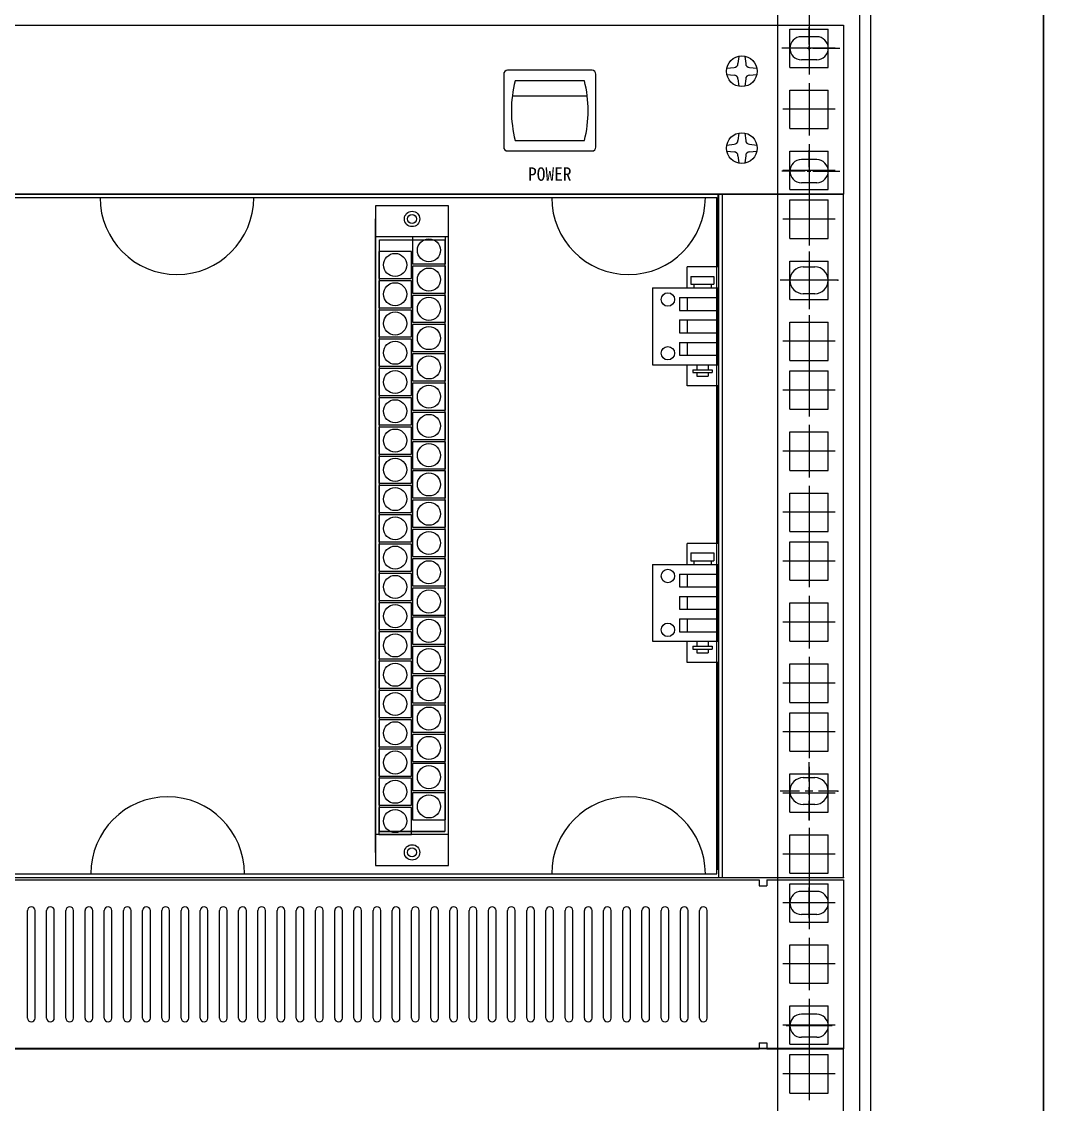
# Model space of a CAD drawing. Header units: millimetres. Extents: x 0 to 841, y 0 to 594.
# Drawn here: x 734.57 to 740.01, y 490.9 to 496.67 of the extents above; entities that cross this region are included whole.
import ezdxf
from ezdxf.enums import TextEntityAlignment as Align

# ---------------------------------------------------------------- set-up
doc = ezdxf.new("R2010")
doc.units = ezdxf.units.MM
doc.header["$LTSCALE"] = 10
doc.linetypes.add('H1', pattern=[4, 3, -1])
doc.layers.add('LINE05', color=2, linetype='Continuous')
doc.layers.add('LINE06', color=9, linetype='Continuous')
doc.styles.get("Standard").update_dxf_attribs({"font": 'GulimChe.ttf'})

msp = doc.modelspace()

# ---------------------------------------------------------------- linework, layer by layer
at = {"layer": 'LINE05'}
for p, q in [((740.0073, 529.9994), (740.0073, 486.0221)), ((740.0073, 529.9994), (740.0073, 486.0221)), ((740.0073, 486.0221), (740.0073, 529.9994)), ((739.0869, 528.5164), (739.0869, 487.5562))]:
    msp.add_line(p, q, dxfattribs=at)
at = {"layer": 'LINE06'}
for p, q in [((738.5929, 490.2869), (738.5929, 528.5164)), ((739.0306, 490.2869), (739.0306, 528.5164)), ((738.7596, 496.9283), (738.7596, 496.6484)), ((729.0642, 496.6513), (738.9437, 496.6513)), ((738.7596, 496.6685), (738.7596, 496.3886)), ((738.9437, 496.6513), (738.9437, 495.7513)), ((738.6573, 496.4263), (738.6573, 496.6309)), ((738.6573, 496.6309), (738.8619, 496.6309)), ((738.8005, 496.5899), (738.7187, 496.5899)), ((738.7596, 496.5492), (738.7595, 496.6412)), ((738.8619, 496.4263), (738.8619, 496.6309)), ((738.7392, 496.5286), (738.6142, 496.5286)), ((738.8995, 496.5286), (738.6197, 496.5286)), ((738.7494, 496.5286), (738.7698, 496.5286)), ((738.7596, 496.5184), (738.7596, 496.5388)), ((738.7801, 496.5286), (738.924, 496.5286)), ((738.3853, 496.4851), (738.3812, 496.4468)), ((738.418, 496.4851), (738.4221, 496.4468)), ((738.7596, 496.5081), (738.7596, 496.4161)), ((738.3224, 496.4222), (738.3607, 496.4263)), ((738.4426, 496.4263), (738.4809, 496.4222)), ((738.6573, 496.4263), (738.8619, 496.4263)), ((738.8005, 496.4672), (738.7187, 496.4672)), ((737.1335, 496.3905), (737.1335, 496.0019)), ((737.6039, 496.411), (737.1539, 496.411)), ((737.6244, 496.0019), (737.6244, 496.3905)), ((738.3224, 496.3895), (738.3607, 496.3854)), ((738.3812, 496.3649), (738.3853, 496.3266)), ((738.4221, 496.3649), (738.418, 496.3266)), ((738.4426, 496.3854), (738.4809, 496.3895)), ((737.563, 496.3547), (737.1948, 496.3547)), ((738.6573, 496.1011), (738.6573, 496.3056)), ((738.6573, 496.3056), (738.8619, 496.3056)), ((738.7596, 496.3433), (738.7596, 496.0634)), ((738.8619, 496.1011), (738.8619, 496.3056)), ((737.5787, 496.2729), (737.1791, 496.2729)), ((738.8995, 496.2034), (738.6197, 496.2034)), ((738.3853, 496.076), (738.3812, 496.0377)), ((738.418, 496.076), (738.4221, 496.0377)), ((738.6573, 496.1011), (738.8619, 496.1011)), ((737.1948, 496.0377), (737.563, 496.0377)), ((738.3224, 496.0131), (738.3607, 496.0172)), ((738.4426, 496.0172), (738.4809, 496.0131)), ((738.7596, 496.0181), (738.7596, 495.7382)), ((737.1539, 495.9814), (737.6039, 495.9814)), ((738.3224, 495.9804), (738.3607, 495.9763)), ((738.3812, 495.9559), (738.3853, 495.9175)), ((738.4221, 495.9559), (738.418, 495.9175)), ((738.4426, 495.9763), (738.4809, 495.9804)), ((738.6573, 495.7759), (738.6573, 495.9804)), ((738.6573, 495.9804), (738.8619, 495.9804)), ((738.7596, 495.8945), (738.7596, 495.9865)), ((738.8619, 495.7759), (738.8619, 495.9804)), ((738.8005, 495.9354), (738.7187, 495.9354)), ((738.7392, 495.874), (738.6142, 495.874)), ((738.8995, 495.8781), (738.6197, 495.8781)), ((738.7494, 495.874), (738.7698, 495.874)), ((738.7596, 495.8535), (738.7595, 495.7614)), ((738.7596, 495.8843), (738.7596, 495.8638)), ((738.7801, 495.874), (738.924, 495.874)), ((738.8005, 495.8127), (738.7187, 495.8127)), ((729.0642, 495.7534), (738.9437, 495.7534)), ((729.0642, 495.7513), (738.9437, 495.7513)), ((729.7392, 495.7329), (738.2687, 495.7329)), ((738.2687, 492.1329), (738.2687, 495.7329)), ((738.2738, 495.7532), (738.2738, 495.3646)), ((738.6573, 495.7759), (738.8619, 495.7759)), ((738.7596, 495.7583), (738.7596, 495.4784)), ((738.6573, 495.5161), (738.6573, 495.7206)), ((738.6573, 495.7206), (738.8619, 495.7206)), ((738.8619, 495.5161), (738.8619, 495.7206)), ((736.4511, 492.2464), (736.4511, 495.6194)), ((736.8398, 492.2464), (736.8398, 495.6194)), ((738.8995, 495.6184), (738.6197, 495.6184)), ((736.8398, 495.5243), (736.4511, 495.5243)), ((736.4716, 495.5079), (736.8193, 495.5079)), ((738.6573, 495.5161), (738.8619, 495.5161)), ((738.7596, 495.4465), (738.7596, 495.3443)), ((738.7596, 495.4331), (738.7596, 495.1532)), ((736.648, 495.3808), (736.6429, 495.3808)), ((738.6573, 495.1909), (738.6573, 495.3954)), ((738.6573, 495.3954), (738.8619, 495.3954)), ((738.8619, 495.1909), (738.8619, 495.3954)), ((738.2738, 495.3646), (738.1102, 495.3646)), ((738.1306, 495.3134), (738.1306, 495.2725)), ((738.1306, 495.3134), (738.2534, 495.3134)), ((738.1306, 495.2725), (738.2534, 495.2725)), ((738.146, 495.2725), (738.146, 495.2521)), ((738.238, 495.2725), (738.238, 495.2521)), ((738.2534, 495.3134), (738.2534, 495.2725)), ((738.6573, 495.2931), (738.6062, 495.2931)), ((738.8995, 495.2931), (738.6197, 495.2931)), ((738.7085, 495.2931), (738.6573, 495.2931)), ((738.7801, 495.2931), (738.7392, 495.2931)), ((738.7596, 495.3136), (738.7596, 495.2727)), ((738.913, 495.2931), (738.8107, 495.2931)), ((737.9261, 495.2521), (738.2738, 495.2521)), ((737.9261, 495.2521), (737.9261, 494.843)), ((738.2738, 495.2521), (738.2738, 494.843)), ((738.7596, 495.242), (738.7596, 495.1397)), ((738.0693, 495.2009), (738.0693, 495.1328)), ((738.0693, 495.2009), (738.2738, 495.2009)), ((738.1102, 495.2009), (738.1102, 495.1328)), ((738.6573, 495.1909), (738.8619, 495.1909)), ((738.0693, 495.1328), (738.2738, 495.1328)), ((738.7596, 495.1078), (738.7596, 494.828)), ((738.0693, 495.0816), (738.0693, 495.0134)), ((738.0693, 495.0816), (738.2738, 495.0816)), ((738.1102, 495.0816), (738.1102, 495.0134)), ((738.6573, 494.8656), (738.6573, 495.0702)), ((738.6573, 495.0702), (738.8619, 495.0702)), ((738.8619, 494.8656), (738.8619, 495.0702)), ((738.0693, 495.0134), (738.2738, 495.0134)), ((738.0693, 494.9623), (738.2738, 494.9623)), ((738.0693, 494.9623), (738.0693, 494.8941)), ((738.1102, 494.9623), (738.1102, 494.8941)), ((738.8995, 494.9679), (738.6197, 494.9679)), ((738.0693, 494.8941), (738.2738, 494.8941)), ((738.6573, 494.8656), (738.8619, 494.8656)), ((737.9261, 494.843), (738.2738, 494.843)), ((738.1409, 494.8164), (738.1409, 494.8021)), ((738.1409, 494.8164), (738.2431, 494.8164)), ((738.1409, 494.8021), (738.2431, 494.8021)), ((738.1613, 494.843), (738.1613, 494.8164)), ((738.1613, 494.8021), (738.1613, 494.7816)), ((738.2227, 494.843), (738.2227, 494.8164)), ((738.2227, 494.8021), (738.2227, 494.7816)), ((738.2431, 494.8164), (738.2431, 494.8021)), ((738.6573, 494.6059), (738.6573, 494.8104)), ((738.6573, 494.8104), (738.8619, 494.8104)), ((738.7596, 494.8481), (738.7596, 494.5682)), ((738.8619, 494.6059), (738.8619, 494.8104)), ((738.1613, 494.7816), (738.2227, 494.7816)), ((738.2738, 494.7305), (738.1102, 494.7305)), ((738.2738, 494.7305), (738.2738, 493.8918)), ((738.8995, 494.7081), (738.6197, 494.7081)), ((738.6573, 494.6059), (738.8619, 494.6059)), ((738.7596, 494.5228), (738.7596, 494.243)), ((738.6573, 494.2806), (738.6573, 494.4852)), ((738.6573, 494.4852), (738.8619, 494.4852)), ((738.8619, 494.2806), (738.8619, 494.4852)), ((738.8995, 494.3829), (738.6197, 494.3829)), ((738.6573, 494.2806), (738.8619, 494.2806)), ((738.7596, 494.1976), (738.7596, 493.9177)), ((738.6573, 493.9554), (738.6573, 494.1599)), ((738.6573, 494.1599), (738.8619, 494.1599)), ((738.8619, 493.9554), (738.8619, 494.1599)), ((738.8995, 494.0577), (738.6197, 494.0577)), ((738.6573, 493.9554), (738.8619, 493.9554)), ((738.7596, 493.9378), (738.7596, 493.658)), ((738.2738, 493.8918), (738.1102, 493.8918)), ((738.6573, 493.6956), (738.6573, 493.9002)), ((738.6573, 493.9002), (738.8619, 493.9002)), ((738.8619, 493.6956), (738.8619, 493.9002)), ((738.1306, 493.8407), (738.1306, 493.7998)), ((738.1306, 493.8407), (738.2534, 493.8407)), ((738.2534, 493.8407), (738.2534, 493.7998)), ((737.9261, 493.7793), (738.2738, 493.7793)), ((737.9261, 493.7793), (737.9261, 493.3703)), ((738.1306, 493.7998), (738.2534, 493.7998)), ((738.146, 493.7998), (738.146, 493.7793)), ((738.238, 493.7998), (738.238, 493.7793)), ((738.2738, 493.7793), (738.2738, 493.3703)), ((738.8995, 493.7979), (738.6197, 493.7979)), ((738.0693, 493.7282), (738.0693, 493.66)), ((738.0693, 493.7282), (738.2738, 493.7282)), ((738.1102, 493.7282), (738.1102, 493.66)), ((738.0693, 493.66), (738.2738, 493.66)), ((738.6573, 493.6956), (738.8619, 493.6956)), ((738.0693, 493.6089), (738.0693, 493.5407)), ((738.0693, 493.6089), (738.2738, 493.6089)), ((738.1102, 493.6089), (738.1102, 493.5407)), ((738.7596, 493.6126), (738.7596, 493.3327)), ((738.0693, 493.5407), (738.2738, 493.5407)), ((738.6573, 493.3704), (738.6573, 493.5749)), ((738.6573, 493.5749), (738.8619, 493.5749)), ((738.8619, 493.3704), (738.8619, 493.5749)), ((738.0693, 493.4896), (738.0693, 493.4214)), ((738.0693, 493.4896), (738.2738, 493.4896)), ((738.1102, 493.4896), (738.1102, 493.4214)), ((738.8995, 493.4727), (738.6197, 493.4727)), ((738.0693, 493.4214), (738.2738, 493.4214)), ((737.9261, 493.3703), (738.2738, 493.3703)), ((738.1613, 493.3703), (738.1613, 493.3437)), ((738.2227, 493.3703), (738.2227, 493.3437)), ((738.6573, 493.3704), (738.8619, 493.3704)), ((738.1409, 493.3437), (738.1409, 493.3293)), ((738.1409, 493.3437), (738.2431, 493.3437)), ((738.1409, 493.3293), (738.2431, 493.3293)), ((738.1613, 493.3293), (738.1613, 493.3089)), ((738.1613, 493.3089), (738.2227, 493.3089)), ((738.2227, 493.3293), (738.2227, 493.3089)), ((738.2431, 493.3437), (738.2431, 493.3293)), ((738.2738, 493.2578), (738.1102, 493.2578)), ((738.2738, 493.2578), (738.2738, 492.1532)), ((738.6573, 493.0452), (738.6573, 493.2497)), ((738.6573, 493.2497), (738.8619, 493.2497)), ((738.7596, 493.2874), (738.7596, 493.0075)), ((738.8619, 493.0452), (738.8619, 493.2497)), ((738.8995, 493.1474), (738.6197, 493.1474)), ((738.6573, 493.0452), (738.8619, 493.0452)), ((738.7596, 493.0276), (738.7596, 492.7477)), ((738.6573, 492.7854), (738.6573, 492.9899)), ((738.6573, 492.9899), (738.8619, 492.9899)), ((738.8619, 492.7854), (738.8619, 492.9899)), ((738.8995, 492.8877), (738.6197, 492.8877)), ((738.6573, 492.7854), (738.8619, 492.7854)), ((738.7596, 492.6238), (738.7596, 492.7261)), ((738.7596, 492.7024), (738.7596, 492.4225)), ((738.6573, 492.4602), (738.6573, 492.6647)), ((738.6573, 492.6647), (738.8619, 492.6647)), ((738.8619, 492.4602), (738.8619, 492.6647)), ((738.6573, 492.5727), (738.6062, 492.5727)), ((738.8995, 492.5624), (738.6197, 492.5624)), ((738.7085, 492.5727), (738.6573, 492.5727)), ((738.7801, 492.5727), (738.7392, 492.5727)), ((738.7596, 492.5522), (738.7596, 492.5931)), ((738.913, 492.5727), (738.8107, 492.5727)), ((738.7596, 492.4193), (738.7596, 492.5215)), ((738.6573, 492.4602), (738.8619, 492.4602)), ((738.7596, 492.3772), (738.7596, 492.0973)), ((736.8398, 492.3415), (736.4511, 492.3415)), ((736.4716, 492.3579), (736.8193, 492.3579)), ((738.6573, 492.1349), (738.6573, 492.3395)), ((738.6573, 492.3395), (738.8619, 492.3395)), ((738.8619, 492.1349), (738.8619, 492.3395)), ((738.8995, 492.2372), (738.6197, 492.2372)), ((729.0642, 492.1124), (738.9437, 492.1124)), ((729.5142, 492.1002), (738.4937, 492.1002)), ((729.7392, 492.1329), (738.2687, 492.1329)), ((738.4937, 492.1002), (738.4937, 492.0674)), ((738.5346, 492.1002), (738.5346, 492.0674)), ((738.5346, 492.1002), (738.9437, 492.1002)), ((738.6573, 492.1349), (738.8619, 492.1349)), ((738.7596, 492.1174), (738.7596, 491.8375)), ((738.9437, 492.1002), (738.9437, 491.2002)), ((738.4937, 492.0674), (738.5346, 492.0674)), ((738.6573, 491.8752), (738.6573, 492.0797)), ((738.6573, 492.0797), (738.8619, 492.0797)), ((738.8005, 492.0388), (738.7187, 492.0388)), ((738.7596, 491.8956), (738.7596, 492.0593)), ((738.8619, 491.8752), (738.8619, 492.0797)), ((738.8995, 491.9774), (738.6197, 491.9774)), ((738.8823, 491.9774), (738.6369, 491.9774)), ((734.5971, 491.3638), (734.5971, 491.9365)), ((734.638, 491.3638), (734.638, 491.9365)), ((734.6994, 491.3638), (734.6994, 491.9365)), ((734.7403, 491.3638), (734.7403, 491.9365)), ((734.8017, 491.3638), (734.8017, 491.9365)), ((734.8426, 491.3638), (734.8426, 491.9365)), ((734.9039, 491.3638), (734.9039, 491.9365)), ((734.9448, 491.3638), (734.9448, 491.9365)), ((735.0062, 491.3638), (735.0062, 491.9365)), ((735.0471, 491.3638), (735.0471, 491.9365)), ((735.1085, 491.3638), (735.1085, 491.9365)), ((735.1494, 491.3638), (735.1494, 491.9365)), ((735.2107, 491.3638), (735.2107, 491.9365)), ((735.2517, 491.3638), (735.2517, 491.9365)), ((735.313, 491.3638), (735.313, 491.9365)), ((735.3539, 491.3638), (735.3539, 491.9365)), ((735.4153, 491.3638), (735.4153, 491.9365)), ((735.4562, 491.3638), (735.4562, 491.9365)), ((735.5176, 491.3638), (735.5176, 491.9365)), ((735.5585, 491.3638), (735.5585, 491.9365)), ((735.6198, 491.3638), (735.6198, 491.9365)), ((735.6607, 491.3638), (735.6607, 491.9365)), ((735.7221, 491.3638), (735.7221, 491.9365)), ((735.763, 491.3638), (735.763, 491.9365)), ((735.8244, 491.3638), (735.8244, 491.9365)), ((735.8653, 491.3638), (735.8653, 491.9365)), ((735.9267, 491.3638), (735.9267, 491.9365)), ((735.9676, 491.3638), (735.9676, 491.9365)), ((736.0289, 491.3638), (736.0289, 491.9365)), ((736.0698, 491.3638), (736.0698, 491.9365)), ((736.1312, 491.3638), (736.1312, 491.9365)), ((736.1721, 491.3638), (736.1721, 491.9365)), ((736.2335, 491.3638), (736.2335, 491.9365)), ((736.2744, 491.3638), (736.2744, 491.9365)), ((736.3357, 491.3638), (736.3357, 491.9365)), ((736.3767, 491.3638), (736.3767, 491.9365)), ((736.438, 491.3638), (736.438, 491.9365)), ((736.4789, 491.3638), (736.4789, 491.9365)), ((736.5403, 491.3638), (736.5403, 491.9365)), ((736.5812, 491.3638), (736.5812, 491.9365)), ((736.6426, 491.3638), (736.6426, 491.9365)), ((736.6835, 491.3638), (736.6835, 491.9365)), ((736.7448, 491.3638), (736.7448, 491.9365)), ((736.7857, 491.3638), (736.7857, 491.9365)), ((736.8471, 491.3638), (736.8471, 491.9365)), ((736.888, 491.3638), (736.888, 491.9365)), ((736.9494, 491.3638), (736.9494, 491.9365)), ((736.9903, 491.3638), (736.9903, 491.9365)), ((737.0517, 491.3638), (737.0517, 491.9365)), ((737.0926, 491.3638), (737.0926, 491.9365)), ((737.1539, 491.3638), (737.1539, 491.9365)), ((737.1948, 491.3638), (737.1948, 491.9365)), ((737.2562, 491.3638), (737.2562, 491.9365)), ((737.2971, 491.3638), (737.2971, 491.9365)), ((737.3585, 491.3638), (737.3585, 491.9365)), ((737.3994, 491.3638), (737.3994, 491.9365)), ((737.4607, 491.3638), (737.4607, 491.9365)), ((737.5017, 491.3638), (737.5017, 491.9365)), ((737.563, 491.3638), (737.563, 491.9365)), ((737.6039, 491.3638), (737.6039, 491.9365)), ((737.6653, 491.3638), (737.6653, 491.9365)), ((737.7062, 491.3638), (737.7062, 491.9365)), ((737.7676, 491.3638), (737.7676, 491.9365)), ((737.8085, 491.3638), (737.8085, 491.9365)), ((737.8698, 491.3638), (737.8698, 491.9365)), ((737.9107, 491.3638), (737.9107, 491.9365)), ((737.9721, 491.3638), (737.9721, 491.9365)), ((738.013, 491.3638), (738.013, 491.9365)), ((738.0744, 491.3638), (738.0744, 491.9365)), ((738.1153, 491.3638), (738.1153, 491.9365)), ((738.1767, 491.3638), (738.1767, 491.9365)), ((738.2176, 491.3638), (738.2176, 491.9365)), ((738.8005, 491.9161), (738.7187, 491.9161)), ((738.6573, 491.8752), (738.8619, 491.8752)), ((738.6573, 491.5499), (738.6573, 491.7545)), ((738.6573, 491.7545), (738.8619, 491.7545)), ((738.7596, 491.7922), (738.7596, 491.5123)), ((738.8619, 491.5499), (738.8619, 491.7545)), ((738.8995, 491.6522), (738.6197, 491.6522)), ((738.6573, 491.5499), (738.8619, 491.5499)), ((738.7596, 491.4669), (738.7596, 491.1871)), ((738.6573, 491.2247), (738.6573, 491.4293)), ((738.6573, 491.4293), (738.8619, 491.4293)), ((738.7596, 491.4047), (738.7596, 491.2411)), ((738.8619, 491.2247), (738.8619, 491.4293)), ((738.8005, 491.3843), (738.7187, 491.3843)), ((738.8995, 491.327), (738.6197, 491.327)), ((738.8823, 491.3229), (738.6369, 491.3229)), ((738.4937, 491.2329), (738.4937, 491.2002)), ((738.4937, 491.2329), (738.5346, 491.2329)), ((738.5346, 491.2329), (738.5346, 491.2002)), ((738.6573, 491.2247), (738.8619, 491.2247)), ((738.8005, 491.2615), (738.7187, 491.2615)), ((738.9437, 491.2026), (729.0642, 491.2026)), ((729.0642, 491.2026), (738.9437, 491.2026)), ((729.5142, 491.2002), (738.4937, 491.2002)), ((738.5346, 491.2002), (738.9437, 491.2002)), ((738.6573, 490.9649), (738.6573, 491.1695)), ((738.6573, 491.1695), (738.8619, 491.1695)), ((738.7596, 491.2072), (738.7596, 490.9273)), ((738.8619, 490.9649), (738.8619, 491.1695)), ((738.9437, 487.5617), (738.9437, 491.2026)), ((738.8995, 491.0672), (738.6197, 491.0672)), ((738.6573, 490.9649), (738.8619, 490.9649))]:
    msp.add_line(p, q, dxfattribs=at)
at = {"layer": 'LINE06', "linetype": 'Continuous'}
for p, q in [((738.2789, 492.1126), (738.2789, 495.7532)), ((738.9437, 492.1124), (738.9437, 495.7534)), ((738.1102, 495.2521), (738.1102, 495.3646)), ((738.2738, 495.3646), (738.1102, 495.3646)), ((738.7289, 495.3647), (738.7903, 495.3647)), ((738.7903, 495.2215), (738.7289, 495.2215)), ((738.1102, 494.7305), (738.1102, 494.843)), ((738.2738, 494.7305), (738.1102, 494.7305)), ((738.1102, 493.7793), (738.1102, 493.8918)), ((738.1102, 493.2578), (738.1102, 493.3703)), ((738.7289, 492.6443), (738.7903, 492.6443)), ((738.7903, 492.5011), (738.7289, 492.5011))]:
    msp.add_line(p, q, dxfattribs=at)
at = {"layer": 'LINE06', "linetype": 'H1'}
msp.add_line((738.2994, 492.1126), (738.2994, 495.7532), dxfattribs=at)
at = {"layer": 'LINE06'}
for points in [[(736.4511, 492.1769), (736.8398, 492.1769), (736.8398, 495.6889), (736.4511, 495.6889)], [(736.4716, 495.5079), (736.8193, 495.5079), (736.8193, 492.3579), (736.4716, 492.3579)], [(736.8229, 495.3808), (736.8229, 495.5243), (736.648, 495.5243), (736.648, 495.3808)], [(736.6429, 495.3028), (736.6429, 495.4464), (736.468, 495.4464), (736.468, 495.3028)], [(736.8229, 495.2249), (736.8229, 495.3684), (736.648, 495.3684), (736.648, 495.2249)], [(736.6429, 495.147), (736.6429, 495.2905), (736.468, 495.2905), (736.468, 495.147)], [(736.8229, 495.069), (736.8229, 495.2126), (736.648, 495.2126), (736.648, 495.069)], [(736.6429, 494.9911), (736.6429, 495.1346), (736.468, 495.1346), (736.468, 494.9911)], [(736.8229, 494.9132), (736.8229, 495.0567), (736.648, 495.0567), (736.648, 494.9132)], [(736.6429, 494.8352), (736.6429, 494.9788), (736.468, 494.9788), (736.468, 494.8352)], [(736.8229, 494.7573), (736.8229, 494.9009), (736.648, 494.9009), (736.648, 494.7573)], [(736.6429, 494.6794), (736.6429, 494.8229), (736.468, 494.8229), (736.468, 494.6794)], [(736.8229, 494.6014), (736.8229, 494.745), (736.648, 494.745), (736.648, 494.6014)], [(736.6429, 494.5235), (736.6429, 494.6671), (736.468, 494.6671), (736.468, 494.5235)], [(736.8229, 494.4456), (736.8229, 494.5891), (736.648, 494.5891), (736.648, 494.4456)], [(736.6429, 494.3676), (736.6429, 494.5112), (736.468, 494.5112), (736.468, 494.3676)], [(736.8229, 494.2897), (736.8229, 494.4333), (736.648, 494.4333), (736.648, 494.2897)], [(736.6429, 494.2118), (736.6429, 494.3553), (736.468, 494.3553), (736.468, 494.2118)], [(736.8229, 494.1338), (736.8229, 494.2774), (736.648, 494.2774), (736.648, 494.1338)], [(736.6429, 494.0559), (736.6429, 494.1995), (736.468, 494.1995), (736.468, 494.0559)], [(736.8229, 493.978), (736.8229, 494.1215), (736.648, 494.1215), (736.648, 493.978)], [(736.6429, 493.9001), (736.6429, 494.0436), (736.468, 494.0436), (736.468, 493.9001)], [(736.8229, 493.8221), (736.8229, 493.9657), (736.648, 493.9657), (736.648, 493.8221)], [(736.6429, 493.7442), (736.6429, 493.8877), (736.468, 493.8877), (736.468, 493.7442)], [(736.8229, 493.6663), (736.8229, 493.8098), (736.648, 493.8098), (736.648, 493.6663)], [(736.6429, 493.5883), (736.6429, 493.7319), (736.468, 493.7319), (736.468, 493.5883)], [(736.8229, 493.5104), (736.8229, 493.6539), (736.648, 493.6539), (736.648, 493.5104)], [(736.6429, 493.4325), (736.6429, 493.576), (736.468, 493.576), (736.468, 493.4325)], [(736.8229, 493.3545), (736.8229, 493.4981), (736.648, 493.4981), (736.648, 493.3545)], [(736.6429, 493.2766), (736.6429, 493.4201), (736.468, 493.4201), (736.468, 493.2766)], [(736.8229, 493.1987), (736.8229, 493.3422), (736.648, 493.3422), (736.648, 493.1987)], [(736.6429, 493.1207), (736.6429, 493.2643), (736.468, 493.2643), (736.468, 493.1207)], [(736.8229, 493.0428), (736.8229, 493.1864), (736.648, 493.1864), (736.648, 493.0428)], [(736.6429, 492.9649), (736.6429, 493.1084), (736.468, 493.1084), (736.468, 492.9649)], [(736.8229, 492.8869), (736.8229, 493.0305), (736.648, 493.0305), (736.648, 492.8869)], [(736.6429, 492.809), (736.6429, 492.9526), (736.468, 492.9526), (736.468, 492.809)], [(736.8229, 492.7311), (736.8229, 492.8746), (736.648, 492.8746), (736.648, 492.7311)], [(736.6429, 492.6531), (736.6429, 492.7967), (736.468, 492.7967), (736.468, 492.6531)], [(736.8229, 492.5752), (736.8229, 492.7188), (736.648, 492.7188), (736.648, 492.5752)], [(736.6429, 492.4973), (736.6429, 492.6408), (736.468, 492.6408), (736.468, 492.4973)], [(736.8229, 492.4193), (736.8229, 492.5629), (736.648, 492.5629), (736.648, 492.4193)], [(736.6429, 492.3414), (736.6429, 492.485), (736.468, 492.485), (736.468, 492.3414)]]:
    msp.add_lwpolyline(points, close=True, dxfattribs=at)
for centre, radius in [((738.4017, 496.4059), 0.0818), ((738.4017, 495.9968), 0.0818), ((736.6454, 495.6194), 0.0409), ((736.6454, 495.6194), 0.0245), ((736.7354, 495.4525), 0.0614), ((736.5554, 495.3746), 0.0614), ((736.7354, 495.2967), 0.0614), ((736.5554, 495.2187), 0.0614), ((736.7354, 495.1408), 0.0614), ((738.0079, 495.1907), 0.0358), ((736.5554, 495.0629), 0.0614), ((736.7354, 494.9849), 0.0614), ((736.5554, 494.907), 0.0614), ((738.0079, 494.9044), 0.0358), ((736.7354, 494.8291), 0.0614), ((736.5554, 494.7511), 0.0614), ((736.7354, 494.6732), 0.0614), ((736.5554, 494.5953), 0.0614), ((736.7354, 494.5174), 0.0614), ((736.5554, 494.4394), 0.0614), ((736.7354, 494.3615), 0.0614), ((736.5554, 494.2836), 0.0614), ((736.7354, 494.2056), 0.0614), ((736.5554, 494.1277), 0.0614), ((736.7354, 494.0498), 0.0614), ((736.5554, 493.9718), 0.0614), ((736.7354, 493.8939), 0.0614), ((736.5554, 493.816), 0.0614), ((736.7354, 493.738), 0.0614), ((736.5554, 493.6601), 0.0614), ((738.0079, 493.718), 0.0358), ((736.7354, 493.5822), 0.0614), ((736.5554, 493.5042), 0.0614), ((736.7354, 493.4263), 0.0614), ((738.0079, 493.4316), 0.0358), ((736.5554, 493.3484), 0.0614), ((736.7354, 493.2704), 0.0614), ((736.5554, 493.1925), 0.0614), ((736.7354, 493.1146), 0.0614), ((736.5554, 493.0366), 0.0614), ((736.7354, 492.9587), 0.0614), ((736.5554, 492.8808), 0.0614), ((736.7354, 492.8029), 0.0614), ((736.5554, 492.7249), 0.0614), ((736.7354, 492.647), 0.0614), ((736.5554, 492.5691), 0.0614), ((736.7354, 492.4911), 0.0614), ((736.5554, 492.4132), 0.0614), ((736.6454, 492.2464), 0.0409), ((736.6454, 492.2464), 0.0245)]:
    msp.add_circle(centre, radius, dxfattribs=at)
for centre, radius, start, end in [((738.7187, 496.5286), 0.0614, 90, 270), ((738.8005, 496.5286), 0.0614, 270, 90), ((738.3607, 496.4468), 0.0205, 270, 0), ((738.4426, 496.4468), 0.0205, 180, 270), ((737.1539, 496.3905), 0.0205, 90, 180), ((737.6039, 496.3905), 0.0205, 0, 90), ((738.3607, 496.3649), 0.0205, 0, 90), ((738.4426, 496.3649), 0.0205, 90, 180), ((737.7989, 496.1962), 0.6245, 165.29524, 194.70476), ((736.959, 496.1962), 0.6245, 345.29524, 14.70476), ((738.3607, 496.0377), 0.0205, 270, 0), ((738.4426, 496.0377), 0.0205, 180, 270), ((737.1539, 496.0019), 0.0205, 180, 270), ((737.6039, 496.0019), 0.0205, 270, 0), ((738.3607, 495.9559), 0.0205, 0, 90), ((738.4426, 495.9559), 0.0205, 90, 180), ((738.7187, 495.874), 0.0614, 90, 270), ((738.8005, 495.874), 0.0614, 270, 90), ((735.3933, 495.7329), 0.4091, 180, 0), ((737.7982, 495.7329), 0.4091, 180, 0), ((735.3437, 492.1329), 0.4091, 0, 180), ((737.7982, 492.1329), 0.4091, 0, 180), ((738.7187, 491.9774), 0.0614, 90, 270), ((738.8005, 491.9774), 0.0614, 270, 90), ((734.6176, 491.9365), 0.0205, 0, 180), ((734.7198, 491.9365), 0.0205, 0, 180), ((734.8221, 491.9365), 0.0205, 0, 180), ((734.9244, 491.9365), 0.0205, 0, 180), ((735.0267, 491.9365), 0.0205, 0, 180), ((735.1289, 491.9365), 0.0205, 0, 180), ((735.2312, 491.9365), 0.0205, 0, 180), ((735.3335, 491.9365), 0.0205, 0, 180), ((735.4357, 491.9365), 0.0205, 0, 180), ((735.538, 491.9365), 0.0205, 0, 180), ((735.6403, 491.9365), 0.0205, 0, 180), ((735.7426, 491.9365), 0.0205, 0, 180), ((735.8448, 491.9365), 0.0205, 0, 180), ((735.9471, 491.9365), 0.0205, 0, 180), ((736.0494, 491.9365), 0.0205, 0, 180), ((736.1517, 491.9365), 0.0205, 0, 180), ((736.2539, 491.9365), 0.0205, 0, 180), ((736.3562, 491.9365), 0.0205, 0, 180), ((736.4585, 491.9365), 0.0205, 0, 180), ((736.5607, 491.9365), 0.0205, 0, 180), ((736.663, 491.9365), 0.0205, 0, 180), ((736.7653, 491.9365), 0.0205, 0, 180), ((736.8676, 491.9365), 0.0205, 0, 180), ((736.9698, 491.9365), 0.0205, 0, 180), ((737.0721, 491.9365), 0.0205, 0, 180), ((737.1744, 491.9365), 0.0205, 0, 180), ((737.2767, 491.9365), 0.0205, 0, 180), ((737.3789, 491.9365), 0.0205, 0, 180), ((737.4812, 491.9365), 0.0205, 0, 180), ((737.5835, 491.9365), 0.0205, 0, 180), ((737.6857, 491.9365), 0.0205, 0, 180), ((737.788, 491.9365), 0.0205, 0, 180), ((737.8903, 491.9365), 0.0205, 0, 180), ((737.9926, 491.9365), 0.0205, 0, 180), ((738.0948, 491.9365), 0.0205, 0, 180), ((738.1971, 491.9365), 0.0205, 0, 180), ((734.6176, 491.3638), 0.0205, 180, 0), ((734.7198, 491.3638), 0.0205, 180, 0), ((734.8221, 491.3638), 0.0205, 180, 0), ((734.9244, 491.3638), 0.0205, 180, 0), ((735.0267, 491.3638), 0.0205, 180, 0), ((735.1289, 491.3638), 0.0205, 180, 0), ((735.2312, 491.3638), 0.0205, 180, 0), ((735.3335, 491.3638), 0.0205, 180, 0), ((735.4357, 491.3638), 0.0205, 180, 0), ((735.538, 491.3638), 0.0205, 180, 0), ((735.6403, 491.3638), 0.0205, 180, 0), ((735.7426, 491.3638), 0.0205, 180, 0), ((735.8448, 491.3638), 0.0205, 180, 0), ((735.9471, 491.3638), 0.0205, 180, 0), ((736.0494, 491.3638), 0.0205, 180, 0), ((736.1517, 491.3638), 0.0205, 180, 0), ((736.2539, 491.3638), 0.0205, 180, 0), ((736.3562, 491.3638), 0.0205, 180, 0), ((736.4585, 491.3638), 0.0205, 180, 0), ((736.5607, 491.3638), 0.0205, 180, 0), ((736.663, 491.3638), 0.0205, 180, 0), ((736.7653, 491.3638), 0.0205, 180, 0), ((736.8676, 491.3638), 0.0205, 180, 0), ((736.9698, 491.3638), 0.0205, 180, 0), ((737.0721, 491.3638), 0.0205, 180, 0), ((737.1744, 491.3638), 0.0205, 180, 0), ((737.2767, 491.3638), 0.0205, 180, 0), ((737.3789, 491.3638), 0.0205, 180, 0), ((737.4812, 491.3638), 0.0205, 180, 0), ((737.5835, 491.3638), 0.0205, 180, 0), ((737.6857, 491.3638), 0.0205, 180, 0), ((737.788, 491.3638), 0.0205, 180, 0), ((737.8903, 491.3638), 0.0205, 180, 0), ((737.9926, 491.3638), 0.0205, 180, 0), ((738.0948, 491.3638), 0.0205, 180, 0), ((738.1971, 491.3638), 0.0205, 180, 0), ((738.7187, 491.3229), 0.0614, 90, 270), ((738.8005, 491.3229), 0.0614, 270, 90)]:
    msp.add_arc(centre, radius, start, end, dxfattribs=at)
at = {"layer": 'LINE06', "linetype": 'Continuous'}
for centre, start, end in [((738.7289, 495.2931), 90, 270), ((738.7903, 495.2931), 270, 90), ((738.7289, 492.5727), 90, 270), ((738.7903, 492.5727), 270, 90)]:
    msp.add_arc(centre, 0.0716, start, end, dxfattribs=at)
at = {"layer": 'LINE06', "linetype": 'ByBlock'}
for p in [(738.9437, 495.7532), (738.913, 495.2931), (738.913, 492.5727), (738.7596, 492.4193), (738.9437, 492.1126), (738.9437, 492.1126)]:
    msp.add_point(p, dxfattribs=at)

# ---------------------------------------------------------------- texts
at = {"layer": 'LINE06'}
msp.add_text('POWER', height=0.07159, dxfattribs=at).set_placement((737.3789, 495.8584), align=Align.MIDDLE_CENTER)

doc.saveas('drawing.dxf')
